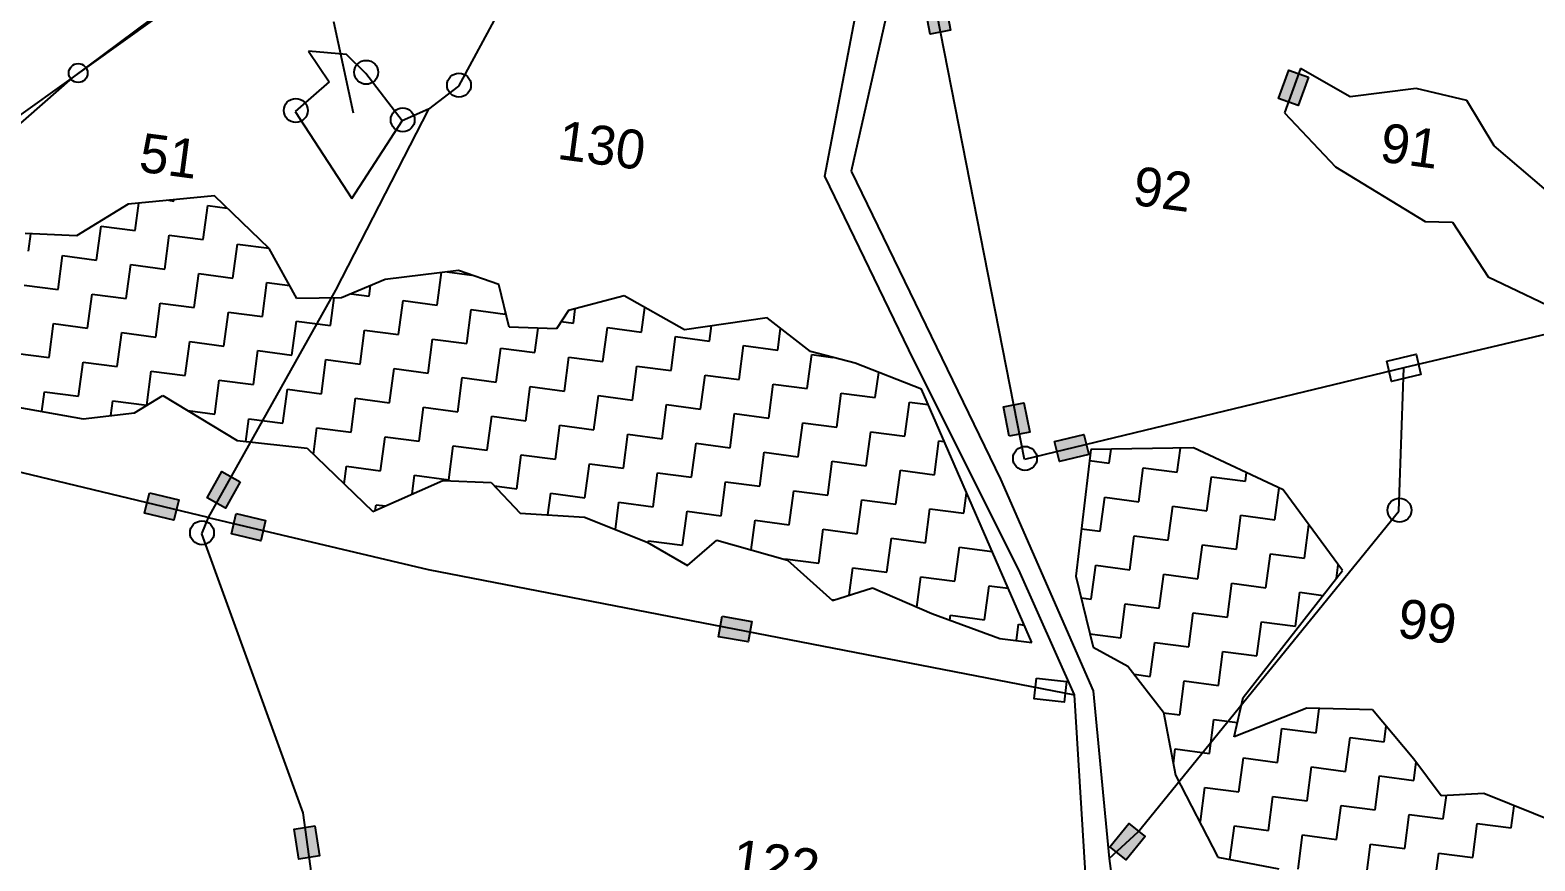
# Model space of a CAD drawing. Header units: metres. Extents: x 291285 to 296393, y 1982985 to 1990470.
# Drawn here: x 292316 to 293031, y 1985006 to 1985401 of the extents above; entities that cross this region are included whole.
import ezdxf

# ---------------------------------------------------------------- set-up
doc = ezdxf.new("R2010")
doc.units = ezdxf.units.M
for name, color, linetype in [('POLY_HATCH', 12, 'Continuous'), ('POLY_PARCEL', 6, 'Continuous'), ('POLY_ROAD', 30, 'Continuous'), ('SYM_STONE', 1, 'Continuous'), ('TEXT_PARCEL', 7, 'Continuous'), ('V_BOUND_LINE', 7, 'Continuous')]:
    doc.layers.add(name, color=color, linetype=linetype)
doc.styles.get("Standard").update_dxf_attribs({"font": 'simplex.shx'})
doc.styles.add('TEXT_MAP', font='')
doc.styles.get('TEXT_MAP').set_extended_font_data('Kruti Dev 050')
doc.dimstyles.get("Standard").update_dxf_attribs({"dimtxt": 0.18, "dimasz": 0.18, "dimexe": 0.18, "dimexo": 0.0625, "dimgap": 0.09, "dimtad": 0, "dimtih": 1, "dimtoh": 1, "dimdec": 4, "dimzin": 0, "dimdsep": 46, "dimtxsty": 'Standard', "dimcen": 0.09, "dimadec": 0, "dimazin": 0, "dimtfac": 1, "dimtdec": 4, "dimtofl": 0, "dimtmove": 0, "dimatfit": 3, "dimfxl": 1, "dimtolj": 1, "dimtzin": 0, "dimarcsym": 0})

msp = doc.modelspace()

# ---------------------------------------------------------------- hatches: boundary and pattern name
for points in [[(292743.55, 1985399.24), (292753.27, 1985401.15), (292750.51, 1985415.2), (292740.79, 1985413.29)], [(292909.2, 1985368.58), (292918.52, 1985365.23), (292923.37, 1985378.7), (292914.04, 1985382.05)], [(292788.13, 1985223.83), (292778.41, 1985221.92), (292781.17, 1985207.87), (292790.89, 1985209.78)], [(292818.96, 1985199.15), (292816.64, 1985208.78), (292802.72, 1985205.41), (292805.04, 1985195.78)], [(292399.75, 1985178.55), (292408.38, 1985173.69), (292415.4, 1985186.17), (292406.77, 1985191.03)], [(292383.92, 1985168.01), (292386.2, 1985177.65), (292372.27, 1985180.96), (292369.98, 1985171.32)], [(292425.23, 1985158.15), (292427.5, 1985167.79), (292413.56, 1985171.08), (292411.29, 1985161.44)], [(292657, 1985110.02), (292658.68, 1985119.78), (292644.56, 1985122.21), (292642.88, 1985112.45)], [(292443.38, 1985006.69), (292453.15, 1985008.28), (292450.86, 1985022.42), (292441.08, 1985020.83)], [(292845.73, 1985017.41), (292838.04, 1985023.66), (292829.01, 1985012.54), (292836.7, 1985006.3)]]:
    msp.add_hatch(color=256).paths.add_polyline_path(points)

# ---------------------------------------------------------------- linework, layer by layer
for points in [[(292750.51, 1985415.2), (292753.27, 1985401.15), (292743.55, 1985399.24), (292740.79, 1985413.29)], [(292923.37, 1985378.7), (292918.52, 1985365.23), (292909.2, 1985368.58), (292914.04, 1985382.05)], [(292960.66, 1985243.62), (292974.6, 1985246.91), (292976.87, 1985237.27), (292962.93, 1985233.98)], [(292781.17, 1985207.87), (292778.41, 1985221.92), (292788.13, 1985223.83), (292790.89, 1985209.78)], [(292802.72, 1985205.41), (292816.64, 1985208.78), (292818.96, 1985199.15), (292805.04, 1985195.78)], [(292415.4, 1985186.17), (292408.38, 1985173.69), (292399.75, 1985178.55), (292406.77, 1985191.03)], [(292372.27, 1985180.96), (292386.2, 1985177.65), (292383.92, 1985168.01), (292369.98, 1985171.32)], [(292413.56, 1985171.08), (292427.5, 1985167.79), (292425.23, 1985158.15), (292411.29, 1985161.44)], [(292644.56, 1985122.21), (292658.68, 1985119.78), (292657, 1985110.02), (292642.88, 1985112.45)], [(292794.07, 1985092.73), (292808.29, 1985091.1), (292807.17, 1985081.26), (292792.94, 1985082.89)], [(292450.86, 1985022.42), (292453.15, 1985008.28), (292443.38, 1985006.69), (292441.08, 1985020.83)], [(292829.01, 1985012.54), (292838.04, 1985023.66), (292845.73, 1985017.41), (292836.7, 1985006.3)]]:
    msp.add_lwpolyline(points, close=True)
at = {"layer": 'POLY_HATCH'}
for p, q in [((292362.09, 1985318.26), (292337.52, 1985303.3)), ((292403.19, 1985322.28), (292362.09, 1985318.26)), ((292429.26, 1985297.23), (292403.19, 1985322.28)), ((292337.52, 1985303.3), (292313.12, 1985304.34)), ((292442.38, 1985273.41), (292429.26, 1985297.23)), ((292484.38, 1985282.41), (292463.56, 1985273.76)), ((292519.21, 1985286.79), (292484.38, 1985282.41)), ((292538.49, 1985280.11), (292519.21, 1985286.79)), ((292543.33, 1985259.81), (292538.49, 1985280.11)), ((292463.56, 1985273.76), (292442.38, 1985273.41)), ((292598.01, 1985274.66), (292571.58, 1985267.72)), ((292626.72, 1985258.48), (292598.01, 1985274.66)), ((292571.58, 1985267.72), (292565.82, 1985259.02)), ((292565.82, 1985259.02), (292543.33, 1985259.81)), ((292666.09, 1985264.2), (292626.72, 1985258.48)), ((292686.56, 1985248.14), (292666.09, 1985264.2)), ((292707.93, 1985242.64), (292686.56, 1985248.14)), ((292739.33, 1985230.23), (292707.93, 1985242.64)), ((292791.88, 1985109.68), (292739.33, 1985230.23)), ((292300.69, 1985223.22), (292340.81, 1985216.21)), ((292365.24, 1985219.05), (292378.71, 1985227.22)), ((292378.71, 1985227.22), (292414.01, 1985205.8)), ((292340.81, 1985216.21), (292365.24, 1985219.05)), ((292414.01, 1985205.8), (292447.28, 1985202.12)), ((292447.28, 1985202.12), (292478.52, 1985172.02)), ((292819.98, 1985201.51), (292812.76, 1985141.25)), ((292868.83, 1985202.29), (292819.98, 1985201.51)), ((292911.46, 1985182.41), (292868.83, 1985202.29)), ((292478.52, 1985172.02), (292511.81, 1985186.79)), ((292511.81, 1985186.79), (292534.77, 1985185.94)), ((292534.77, 1985185.94), (292548.62, 1985171.24)), ((292939.62, 1985143.95), (292911.46, 1985182.41)), ((292548.62, 1985171.24), (292579.22, 1985169.37)), ((292579.22, 1985169.37), (292608.97, 1985157.43)), ((292628.16, 1985146.39), (292642.13, 1985158.38)), ((292642.13, 1985158.38), (292675.61, 1985148.85)), ((292608.97, 1985157.43), (292628.16, 1985146.39)), ((292675.61, 1985148.85), (292697.13, 1985129.74)), ((292812.76, 1985141.25), (292821.03, 1985107.43)), ((292892.37, 1985083.5), (292939.62, 1985143.95)), ((292697.13, 1985129.74), (292716.14, 1985135.72)), ((292716.14, 1985135.72), (292744.39, 1985123.49)), ((292744.39, 1985123.49), (292776.6, 1985111.7)), ((292776.6, 1985111.7), (292791.88, 1985109.68)), ((292821.03, 1985107.43), (292837.6, 1985098.49)), ((292837.6, 1985098.49), (292854.44, 1985076.52)), ((292888.15, 1985064.82), (292892.37, 1985083.5)), ((292854.44, 1985076.52), (292860.23, 1985046.53)), ((292922.71, 1985078.48), (292888.15, 1985064.82)), ((292953.85, 1985077.61), (292922.71, 1985078.48)), ((292973.51, 1985054.27), (292953.85, 1985077.61)), ((292986.45, 1985036.82), (292973.51, 1985054.27)), ((292860.23, 1985046.53), (292880.33, 1985007.64)), ((293006.84, 1985037.87), (292986.45, 1985036.82)), ((293042.68, 1985023.39), (293006.84, 1985037.87)), ((292880.33, 1985007.64), (292909.35, 1985002.05))]:
    msp.add_line(p, q, dxfattribs=at)
at = {"layer": 'POLY_HATCH', "linetype": 'Continuous'}
for p, q in [((292365.49, 1985305.76), (292367.21, 1985318.76)), ((292381.33, 1985320.14), (292383.83, 1985319.81)), ((292383.83, 1985319.81), (292383.9, 1985320.39)), ((292397.88, 1985301.48), (292400.02, 1985317.67)), ((292400.02, 1985317.67), (292409.26, 1985316.45)), ((292314.77, 1985296), (292315.86, 1985304.23)), ((292347.16, 1985291.71), (292349.3, 1985307.9)), ((292349.3, 1985307.9), (292365.49, 1985305.76)), ((292379.54, 1985287.43), (292381.68, 1985303.62)), ((292381.68, 1985303.62), (292397.88, 1985301.48)), ((292411.93, 1985283.14), (292414.07, 1985299.33)), ((292414.07, 1985299.33), (292429.15, 1985297.34)), ((292328.82, 1985277.66), (292330.96, 1985293.85)), ((292330.96, 1985293.85), (292347.16, 1985291.71)), ((292361.21, 1985273.37), (292363.35, 1985289.57)), ((292363.35, 1985289.57), (292379.54, 1985287.43)), ((292393.59, 1985269.09), (292395.73, 1985285.28)), ((292395.73, 1985285.28), (292411.93, 1985283.14)), ((292425.98, 1985264.8), (292428.12, 1985281)), ((292428.12, 1985281), (292439, 1985279.56)), ((292509.09, 1985270.28), (292511.14, 1985285.77)), ((292513.92, 1985286.12), (292525.58, 1985284.58)), ((292312.63, 1985279.8), (292328.82, 1985277.66)), ((292342.87, 1985259.32), (292345.01, 1985275.52)), ((292345.01, 1985275.52), (292361.21, 1985273.37)), ((292458.36, 1985260.52), (292460.11, 1985273.7)), ((292468.21, 1985275.69), (292476.7, 1985274.57)), ((292476.7, 1985274.57), (292477.35, 1985279.49)), ((292375.26, 1985255.04), (292377.4, 1985271.23)), ((292377.4, 1985271.23), (292393.59, 1985269.09)), ((292407.64, 1985250.75), (292409.79, 1985266.95)), ((292409.79, 1985266.95), (292425.98, 1985264.8)), ((292490.75, 1985256.23), (292492.89, 1985272.43)), ((292492.89, 1985272.43), (292509.09, 1985270.28)), ((292523.14, 1985251.95), (292525.28, 1985268.14)), ((292525.28, 1985268.14), (292541.47, 1985266)), ((292541.47, 1985266), (292541.61, 1985267.03)), ((292573.86, 1985261.71), (292574.76, 1985268.56)), ((292606.24, 1985257.43), (292607.8, 1985269.15)), ((292324.53, 1985245.27), (292326.68, 1985261.47)), ((292326.68, 1985261.47), (292342.87, 1985259.32)), ((292440.03, 1985246.47), (292442.17, 1985262.66)), ((292442.17, 1985262.66), (292458.36, 1985260.52)), ((292555.52, 1985247.66), (292557.07, 1985259.32)), ((292568.11, 1985262.48), (292573.86, 1985261.71)), ((292587.91, 1985243.38), (292590.05, 1985259.57)), ((292590.05, 1985259.57), (292606.24, 1985257.43)), ((292638.63, 1985253.14), (292639.58, 1985260.35)), ((292671.02, 1985248.86), (292672.39, 1985259.25)), ((292356.92, 1985240.99), (292359.06, 1985257.18)), ((292359.06, 1985257.18), (292375.26, 1985255.04)), ((292389.31, 1985236.7), (292391.45, 1985252.9)), ((292391.45, 1985252.9), (292407.64, 1985250.75)), ((292472.42, 1985242.18), (292474.56, 1985258.38)), ((292474.56, 1985258.38), (292490.75, 1985256.23)), ((292504.8, 1985237.9), (292506.94, 1985254.09)), ((292506.94, 1985254.09), (292523.14, 1985251.95)), ((292620.3, 1985239.09), (292622.44, 1985255.29)), ((292622.44, 1985255.29), (292638.63, 1985253.14)), ((292308.34, 1985247.42), (292324.53, 1985245.27)), ((292421.69, 1985232.42), (292423.84, 1985248.61)), ((292423.84, 1985248.61), (292440.03, 1985246.47)), ((292454.08, 1985228.13), (292456.22, 1985244.33)), ((292456.22, 1985244.33), (292472.42, 1985242.18)), ((292537.19, 1985233.61), (292539.33, 1985249.81)), ((292539.33, 1985249.81), (292555.52, 1985247.66)), ((292569.57, 1985229.33), (292571.72, 1985245.52)), ((292571.72, 1985245.52), (292587.91, 1985243.38)), ((292652.68, 1985234.81), (292654.82, 1985251)), ((292654.82, 1985251), (292671.02, 1985248.86)), ((292685.07, 1985230.52), (292687.21, 1985246.72)), ((292687.21, 1985246.72), (292697.24, 1985245.39)), ((292338.59, 1985226.94), (292340.73, 1985243.13)), ((292340.73, 1985243.13), (292356.92, 1985240.99)), ((292370.97, 1985222.65), (292373.11, 1985238.85)), ((292373.11, 1985238.85), (292389.31, 1985236.7)), ((292486.47, 1985223.85), (292488.61, 1985240.04)), ((292488.61, 1985240.04), (292504.8, 1985237.9)), ((292601.96, 1985225.04), (292604.1, 1985241.24)), ((292604.1, 1985241.24), (292620.3, 1985239.09)), ((292717.45, 1985226.24), (292719.04, 1985238.25)), ((292403.36, 1985218.37), (292405.5, 1985234.56)), ((292405.5, 1985234.56), (292421.69, 1985232.42)), ((292435.74, 1985214.08), (292437.89, 1985230.28)), ((292437.89, 1985230.28), (292454.08, 1985228.13)), ((292518.85, 1985219.56), (292520.99, 1985235.76)), ((292520.99, 1985235.76), (292537.19, 1985233.61)), ((292551.24, 1985215.28), (292553.38, 1985231.47)), ((292553.38, 1985231.47), (292569.57, 1985229.33)), ((292634.35, 1985220.76), (292636.49, 1985236.95)), ((292636.49, 1985236.95), (292652.68, 1985234.81)), ((292666.73, 1985216.47), (292668.87, 1985232.67)), ((292668.87, 1985232.67), (292685.07, 1985230.52)), ((292321.14, 1985219.65), (292322.39, 1985229.08)), ((292322.39, 1985229.08), (292338.59, 1985226.94)), ((292353.84, 1985217.72), (292354.78, 1985224.8)), ((292354.78, 1985224.8), (292370.97, 1985222.65)), ((292468.13, 1985209.8), (292470.27, 1985225.99)), ((292470.27, 1985225.99), (292486.47, 1985223.85)), ((292583.62, 1985210.99), (292585.77, 1985227.19)), ((292585.77, 1985227.19), (292601.96, 1985225.04)), ((292616.01, 1985206.71), (292618.15, 1985222.9)), ((292618.15, 1985222.9), (292634.35, 1985220.76)), ((292699.12, 1985212.19), (292701.26, 1985228.38)), ((292701.26, 1985228.38), (292717.45, 1985226.24)), ((292731.5, 1985207.9), (292733.65, 1985224.1)), ((292733.65, 1985224.1), (292742.51, 1985222.92)), ((292390.48, 1985220.07), (292403.36, 1985218.37)), ((292418.11, 1985205.34), (292419.55, 1985216.23)), ((292419.55, 1985216.23), (292435.74, 1985214.08)), ((292500.52, 1985205.51), (292502.66, 1985221.71)), ((292502.66, 1985221.71), (292518.85, 1985219.56)), ((292532.9, 1985201.23), (292535.04, 1985217.42)), ((292535.04, 1985217.42), (292551.24, 1985215.28)), ((292648.4, 1985202.42), (292650.54, 1985218.62)), ((292650.54, 1985218.62), (292666.73, 1985216.47)), ((292450.26, 1985199.26), (292451.94, 1985211.94)), ((292451.94, 1985211.94), (292468.13, 1985209.8)), ((292565.29, 1985196.94), (292567.43, 1985213.14)), ((292567.43, 1985213.14), (292583.62, 1985210.99)), ((292597.67, 1985192.66), (292599.82, 1985208.85)), ((292599.82, 1985208.85), (292616.01, 1985206.71)), ((292680.78, 1985198.14), (292682.93, 1985214.33)), ((292682.93, 1985214.33), (292699.12, 1985212.19)), ((292713.17, 1985193.85), (292715.31, 1985210.05)), ((292715.31, 1985210.05), (292731.5, 1985207.9)), ((292482.18, 1985191.46), (292484.32, 1985207.66)), ((292484.32, 1985207.66), (292500.52, 1985205.51)), ((292514.57, 1985187.18), (292516.71, 1985203.37)), ((292516.71, 1985203.37), (292532.9, 1985201.23)), ((292630.06, 1985188.37), (292632.2, 1985204.57)), ((292632.2, 1985204.57), (292648.4, 1985202.42)), ((292745.56, 1985189.57), (292747.7, 1985205.76)), ((292747.7, 1985205.76), (292750.14, 1985205.44)), ((292828.66, 1985195.05), (292829.54, 1985201.66)), ((292861.05, 1985190.76), (292862.56, 1985202.19)), ((292546.95, 1985182.89), (292549.1, 1985199.08)), ((292549.1, 1985199.08), (292565.29, 1985196.94)), ((292579.34, 1985178.61), (292581.48, 1985194.8)), ((292581.48, 1985194.8), (292597.67, 1985192.66)), ((292662.45, 1985184.09), (292664.59, 1985200.28)), ((292664.59, 1985200.28), (292680.78, 1985198.14)), ((292694.83, 1985179.8), (292696.98, 1985196)), ((292696.98, 1985196), (292713.17, 1985193.85)), ((292819.35, 1985196.28), (292828.66, 1985195.05)), ((292464.87, 1985185.17), (292465.99, 1985193.6)), ((292465.99, 1985193.6), (292482.18, 1985191.46)), ((292497.18, 1985180.3), (292498.37, 1985189.32)), ((292498.37, 1985189.32), (292514.57, 1985187.18)), ((292611.73, 1985174.32), (292613.87, 1985190.51)), ((292613.87, 1985190.51), (292630.06, 1985188.37)), ((292727.22, 1985175.52), (292729.36, 1985191.71)), ((292729.36, 1985191.71), (292745.56, 1985189.57)), ((292842.71, 1985176.71), (292844.86, 1985192.91)), ((292844.86, 1985192.91), (292861.05, 1985190.76)), ((292875.1, 1985172.43), (292877.24, 1985188.62)), ((292877.24, 1985188.62), (292893.44, 1985186.48)), ((292893.44, 1985186.48), (292893.98, 1985190.56)), ((292536.31, 1985184.3), (292546.95, 1985182.89)), ((292561.78, 1985170.44), (292563.15, 1985180.75)), ((292563.15, 1985180.75), (292579.34, 1985178.61)), ((292644.11, 1985170.04), (292646.25, 1985186.23)), ((292646.25, 1985186.23), (292662.45, 1985184.09)), ((292676.5, 1985165.75), (292678.64, 1985181.94)), ((292678.64, 1985181.94), (292694.83, 1985179.8)), ((292759.61, 1985171.23), (292760.87, 1985180.81)), ((292907.49, 1985168.14), (292909.5, 1985183.32)), ((292479.68, 1985172.53), (292480.04, 1985175.27)), ((292480.04, 1985175.27), (292484.51, 1985174.68)), ((292593.82, 1985163.51), (292595.53, 1985176.46)), ((292595.53, 1985176.46), (292611.73, 1985174.32)), ((292708.88, 1985161.47), (292711.03, 1985177.66)), ((292711.03, 1985177.66), (292727.22, 1985175.52)), ((292741.27, 1985157.18), (292743.41, 1985173.37)), ((292743.41, 1985173.37), (292759.61, 1985171.23)), ((292824.38, 1985162.66), (292826.52, 1985178.86)), ((292826.52, 1985178.86), (292842.71, 1985176.71)), ((292856.76, 1985158.38), (292858.91, 1985174.57)), ((292858.91, 1985174.57), (292875.1, 1985172.43)), ((292625.78, 1985155.99), (292627.92, 1985172.18)), ((292627.92, 1985172.18), (292644.11, 1985170.04)), ((292658.43, 1985153.74), (292660.3, 1985167.89)), ((292660.3, 1985167.89), (292676.5, 1985165.75)), ((292889.15, 1985154.09), (292891.29, 1985170.29)), ((292891.29, 1985170.29), (292907.49, 1985168.14)), ((292921.54, 1985149.81), (292923.65, 1985165.76)), ((292690.55, 1985147.42), (292692.69, 1985163.61)), ((292692.69, 1985163.61), (292708.88, 1985161.47)), ((292722.93, 1985143.13), (292725.08, 1985159.32)), ((292725.08, 1985159.32), (292741.27, 1985157.18)), ((292815.46, 1985163.84), (292824.38, 1985162.66)), ((292838.43, 1985144.33), (292840.57, 1985160.52)), ((292840.57, 1985160.52), (292856.76, 1985158.38)), ((292609.45, 1985157.15), (292609.58, 1985158.13)), ((292609.58, 1985158.13), (292625.78, 1985155.99)), ((292755.32, 1985138.85), (292757.46, 1985155.04)), ((292757.46, 1985155.04), (292773, 1985152.98)), ((292870.82, 1985140.04), (292872.96, 1985156.23)), ((292872.96, 1985156.23), (292889.15, 1985154.09)), ((292903.2, 1985135.76), (292905.34, 1985151.95)), ((292905.34, 1985151.95), (292921.54, 1985149.81)), ((292674.31, 1985149.22), (292674.36, 1985149.56)), ((292674.36, 1985149.56), (292690.55, 1985147.42)), ((292705.02, 1985132.23), (292706.74, 1985145.27)), ((292706.74, 1985145.27), (292722.93, 1985143.13)), ((292820.09, 1985130.28), (292822.24, 1985146.47)), ((292822.24, 1985146.47), (292838.43, 1985144.33)), ((292936.75, 1985140.28), (292937.6, 1985146.71)), ((292737.22, 1985126.59), (292739.13, 1985140.99)), ((292739.13, 1985140.99), (292755.32, 1985138.85)), ((292852.48, 1985125.99), (292854.62, 1985142.18)), ((292854.62, 1985142.18), (292870.82, 1985140.04)), ((292884.87, 1985121.71), (292887.01, 1985137.9)), ((292887.01, 1985137.9), (292903.2, 1985135.76)), ((292696.7, 1985130.13), (292697.85, 1985129.97)), ((292769.37, 1985120.51), (292771.51, 1985136.7)), ((292771.51, 1985136.7), (292780.62, 1985135.5)), ((292815.29, 1985130.91), (292820.09, 1985130.28)), ((292917.25, 1985117.42), (292919.39, 1985133.61)), ((292919.39, 1985133.61), (292930.4, 1985132.16)), ((292752.88, 1985120.38), (292753.18, 1985122.65)), ((292753.18, 1985122.65), (292769.37, 1985120.51)), ((292834.14, 1985111.94), (292836.29, 1985128.13)), ((292836.29, 1985128.13), (292852.48, 1985125.99)), ((292866.53, 1985107.66), (292868.67, 1985123.85)), ((292868.67, 1985123.85), (292884.87, 1985121.71)), ((292784.54, 1985110.65), (292785.56, 1985118.37)), ((292785.56, 1985118.37), (292788.24, 1985118.01)), ((292898.92, 1985103.37), (292901.06, 1985119.56)), ((292901.06, 1985119.56), (292917.25, 1985117.42)), ((292819.45, 1985113.88), (292834.14, 1985111.94)), ((292848.19, 1985093.6), (292850.34, 1985109.8)), ((292850.34, 1985109.8), (292866.53, 1985107.66)), ((292880.58, 1985089.32), (292882.72, 1985105.51)), ((292882.72, 1985105.51), (292898.92, 1985103.37)), ((292840.57, 1985094.61), (292848.19, 1985093.6)), ((292862.25, 1985075.27), (292864.39, 1985091.46)), ((292864.39, 1985091.46), (292880.58, 1985089.32)), ((292854.49, 1985076.3), (292862.25, 1985075.27)), ((292876.3, 1985056.93), (292878.44, 1985073.13)), ((292878.44, 1985073.13), (292889.69, 1985071.64)), ((292927.02, 1985066.7), (292928.56, 1985078.32)), ((292908.68, 1985052.65), (292910.82, 1985068.84)), ((292910.82, 1985068.84), (292927.02, 1985066.7)), ((292959.4, 1985062.41), (292960.39, 1985069.85)), ((292859.17, 1985052.02), (292860.1, 1985059.08)), ((292860.1, 1985059.08), (292876.3, 1985056.93)), ((292941.07, 1985048.36), (292943.21, 1985064.56)), ((292943.21, 1985064.56), (292959.4, 1985062.41)), ((292890.35, 1985038.6), (292892.49, 1985054.79)), ((292892.49, 1985054.79), (292908.68, 1985052.65)), ((292973.45, 1985044.08), (292974.61, 1985052.79)), ((292922.73, 1985034.31), (292924.88, 1985050.51)), ((292924.88, 1985050.51), (292941.07, 1985048.36)), ((292955.12, 1985030.03), (292957.26, 1985046.22)), ((292957.26, 1985046.22), (292973.45, 1985044.08)), ((292872.01, 1985024.55), (292874.15, 1985040.74)), ((292874.15, 1985040.74), (292890.35, 1985038.6)), ((292987.5, 1985025.74), (292988.99, 1985036.95)), ((292904.4, 1985020.26), (292906.54, 1985036.46)), ((292906.54, 1985036.46), (292922.73, 1985034.31)), ((292936.78, 1985015.98), (292938.93, 1985032.17)), ((292938.93, 1985032.17), (292955.12, 1985030.03)), ((293019.89, 1985021.46), (293021.29, 1985032.03)), ((292871.56, 1985024.61), (292872.01, 1985024.55)), ((292886.1, 1985006.53), (292888.2, 1985022.4)), ((292888.2, 1985022.4), (292904.4, 1985020.26)), ((292969.17, 1985011.69), (292971.31, 1985027.88)), ((292971.31, 1985027.88), (292987.5, 1985025.74)), ((293001.56, 1985007.41), (293003.7, 1985023.6)), ((293003.7, 1985023.6), (293019.89, 1985021.46)), ((292918.45, 1985001.93), (292920.59, 1985018.12)), ((292920.59, 1985018.12), (292936.78, 1985015.98)), ((292950.83, 1984997.64), (292952.98, 1985013.83)), ((292952.98, 1985013.83), (292969.17, 1985011.69)), ((292983.22, 1984993.36), (292985.36, 1985009.55)), ((292985.36, 1985009.55), (293001.56, 1985007.41))]:
    msp.add_line(p, q, dxfattribs=at)
at = {"layer": 'POLY_PARCEL'}
for p, q in [((292580.8, 1985488.95), (292519.23, 1985374.48)), ((292788.38, 1985196.85), (292742.87, 1985428.38)), ((292466.02, 1985389.54), (292447.92, 1985391.19)), ((292447.92, 1985391.19), (292457.79, 1985376.59)), ((292475.12, 1985380.57), (292466.02, 1985389.54)), ((292492.46, 1985357.96), (292475.12, 1985380.57)), ((292919.58, 1985382.87), (292912.06, 1985361.84)), ((292943.19, 1985369.43), (292919.58, 1985382.87)), ((292457.79, 1985376.59), (292441.61, 1985362.43)), ((292519.23, 1985374.48), (292504.99, 1985363.58)), ((292974.67, 1985373.35), (292943.19, 1985369.43)), ((292998.74, 1985367.65), (292974.67, 1985373.35)), ((293011.79, 1985346.14), (292998.74, 1985367.65)), ((292441.61, 1985362.43), (292468.5, 1985321.01)), ((292504.99, 1985363.58), (292460.72, 1985277.41)), ((292504.99, 1985363.58), (292492.46, 1985357.96)), ((292912.06, 1985361.84), (292936.26, 1985336.06)), ((292468.5, 1985321.01), (292492.46, 1985357.96)), ((293078.17, 1985289.13), (293011.79, 1985346.14)), ((292936.26, 1985336.06), (292978.85, 1985310.08)), ((292978.85, 1985310.08), (292991.91, 1985309.74)), ((292991.91, 1985309.74), (293008.85, 1985283.81)), ((293008.85, 1985283.81), (293056.33, 1985261.08)), ((292460.72, 1985277.41), (292400.18, 1985169.14)), ((293056.33, 1985261.08), (292968.76, 1985240.44)), ((292968.76, 1985240.44), (292788.38, 1985196.85)), ((292966.43, 1985172.18), (292968.76, 1985240.44)), ((292400.18, 1985169.14), (292158.42, 1985227.58)), ((292400.18, 1985169.14), (292397.02, 1985161.46)), ((292400.18, 1985169.14), (292504.84, 1985144.47)), ((292842.48, 1985019.66), (292966.43, 1985172.18)), ((292397.02, 1985161.46), (292445.2, 1985028.72)), ((292504.84, 1985144.47), (292812.13, 1985084.76)), ((292445.2, 1985028.72), (292450.21, 1984991.7)), ((292828.68, 1985007.01), (292842.48, 1985019.66))]:
    msp.add_line(p, q, dxfattribs=at)
at = {"layer": 'POLY_ROAD'}
for p, q in [((292693.4, 1985331.65), (292710.04, 1985418.51)), ((292724.29, 1985415.43), (292705.98, 1985333.95)), ((292735.69, 1985244.13), (292693.4, 1985331.65)), ((292705.98, 1985333.95), (292776.93, 1985187.44)), ((292785.65, 1985144.31), (292735.69, 1985244.13)), ((292776.93, 1985187.44), (292821.02, 1985086.79)), ((292812.13, 1985084.76), (292785.65, 1985144.31)), ((292819.57, 1984965.08), (292812.13, 1985084.76)), ((292821.02, 1985086.79), (292828.68, 1985007.01)), ((292828.68, 1985007.01), (292829.97, 1984997.43))]:
    msp.add_line(p, q, dxfattribs=at)
at = {"layer": 'SYM_STONE'}
for centre, radius in [((292338.38, 1985380.72), 4.49), ((292475.36, 1985381.06), 5.69), ((292519.47, 1985374.97), 5.69), ((292441.85, 1985362.92), 5.69), ((292492.7, 1985358.45), 5.69), ((292788.62, 1985197.34), 5.69), ((292966.67, 1985172.67), 5.69), ((292397.26, 1985161.95), 5.69)]:
    msp.add_circle(centre, radius, dxfattribs=at)
at = {"layer": 'V_BOUND_LINE'}
for p, q in [((292335.71, 1985378.41), (292406.63, 1985431.41)), ((292400.69, 1985425.24), (292128.53, 1985230.01)), ((292233.46, 1985288.93), (292335.71, 1985378.41))]:
    msp.add_line(p, q, dxfattribs=at)

# ---------------------------------------------------------------- texts
at = {"layer": 'TEXT_PARCEL', "style": 'TEXT_MAP'}
for s, p in [('51', (292366.7, 1985333.93)), ('130', (292565.71, 1985339.9)), ('91', (292956.79, 1985338.7)), ('92', (292839.25, 1985318.13)), ('99', (292965.11, 1985112.38)), ('122', (292648.51, 1984997.94))]:
    msp.add_text(s, height=18.521, rotation=352.46292, dxfattribs=at).set_placement(p)

# ---------------------------------------------------------------- leaders
msp.add_leader([(292459.79, 1985405.28), (292469.09, 1985361.83)], dimstyle='Standard', override={"dimtxt": 2.5, "dimasz": 2.5, "dimexe": 1.25, "dimexo": 0.625, "dimgap": 0.625, "dimtad": 1, "dimtih": 0, "dimtoh": 0, "dimzin": 8, "dimcen": 2.5, "dimtofl": 1})

doc.saveas('drawing.dxf')
